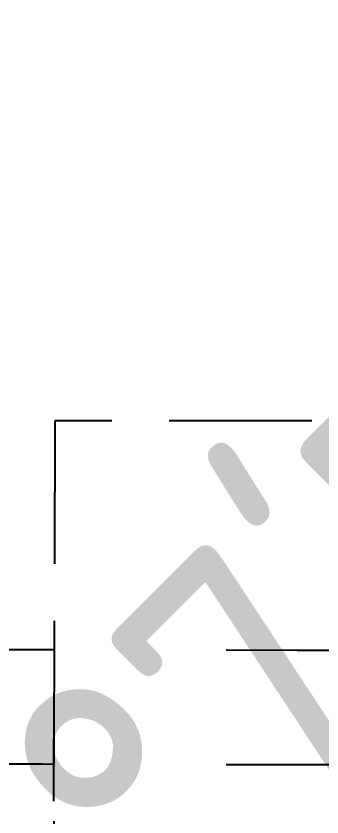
# Model space of a CAD drawing. Header units: inches. Extents: x 0 to 1813292486, y 0 to 3473589894.
# Drawn here: x 600597768 to 600598304, y 3473201527 to 3473202927 of the extents above; entities that cross this region are included whole.
import ezdxf

# ---------------------------------------------------------------- set-up
doc = ezdxf.new("R2010")
doc.units = ezdxf.units.IN
doc.header["$LTSCALE"] = 1000
doc.header["$MEASUREMENT"] = 0
doc.linetypes.add('AX-MALL-DIM-P02$0$DASH', pattern=[0.35, 0.25, -0.1])
doc.linetypes.add('AX-MALL-WALL-P02-QT$0$DASH', pattern=[0.35, 0.25, -0.1])
for name, color, linetype in [('A-Anno-Note', 241, 'Continuous'), ('AX-MALL-DIM-P02$0$A-Anno-Dims', 3, 'Continuous'), ('AX-MALL-DIM-P02$0$A-Detl-Patt', 8, 'Continuous'), ('AX-MALL-P02-200$0$A-Anno-Note', 241, 'Continuous'), ('AX-MALL-WALL-P02$0$A-Anno-Note', 241, 'Continuous'), ('AX-MALL-WALL-P02-QT$0$A-Curt', 151, 'Continuous'), ('AX-MALL-WALL-P02-QT$0$A-Detl-Patt', 8, 'Continuous'), ('AX-MALL-WALL-P02-QT$0$A-Detl-Thin', 131, 'Continuous')]:
    doc.layers.add(name, color=color, linetype=linetype)
doc.styles.add('AX-MALL-DIM-P02$0$_TCH_DIM_T3', font='gbenor.shx')
doc.dimstyles.new('AX-MALL-DIM-P02$0$_TCH_ARROW&&180', dxfattribs={"dimtxt": 535.5, "dimasz": 540, "dimexe": 450, "dimexo": 450, "dimgap": 137.25, "dimtad": 1, "dimdec": 0, "dimzin": 0, "dimdsep": 46, "dimtxsty": 'AX-MALL-DIM-P02$0$_TCH_DIM_T3', "dimcen": 0.09, "dimclrt": 7, "dimaunit": 1, "dimadec": 3, "dimazin": 2, "dimtfac": 1, "dimtdec": 0, "dimtix": 1, "dimtmove": 2, "dimatfit": 3, "dimfxl": 500, "dimtolj": 1, "dimtzin": 0, "dimarcsym": 0})

# ---------------------------------------------------------------- blocks, each defined once
blk = doc.blocks.new('AX-MALL-WALL-P02-QT$0$tj')
at = {"layer": 'AX-MALL-WALL-P02-QT$0$A-Detl-Patt'}
h = blk.add_hatch(dxfattribs=at)
h.set_pattern_fill('STEEL', color=256, scale=100.0000000000001, angle=50.43183869082386)
h.set_pattern_definition([(75.00000000004839, (-14278.19445574284, 156289.8254051208), (-153.3407249234246, 41.08752340989569), []), (75.00000000004839, (-14317.88195610046, 156358.5661673546), (-153.3407249234246, 41.08752340989569), [])])
edge = h.paths.add_edge_path()
edge.add_line((88101.273016572, 47666.64152574539), (87883.93542659283, 47459.84604215622))
edge.add_line((87883.93542659283, 47459.84604215622), (91571.54751467705, 43584.64122533798))
edge.add_arc((262949.389629302, 558937.705083496), 543101.4133620498, 251.6057364187558, 260.0288666978238)
edge.add_arc((172180.8466627672, -2862.146247219684), 27099.9982179492, 64.7128659603706, 96.9316049602786, ccw=False)
edge.add_arc((262948.9730309481, 558936.3205539446), 543099.9677998082, 261.6155114784545, 271.7251478115656)
edge.add_line((279298.9759148359, 16082.51663446426), (279298.9759315252, 16382.65274763107))
edge.add_arc((262948.9742454757, 558936.3204835369), 542799.9676941936, 261.62020364125146, 271.7261014454634, ccw=False)
edge.add_arc((172180.8456921196, -2862.14609140989), 27400.00151046549, 64.80631838577902, 96.83815911678944)
edge.add_arc((262949.394896181, 558937.7037490648), 542801.4137571028, 251.6136389015772, 260.02417327084333, ccw=False)
edge.add_line((91737.26096642017, 43845.69257831573), (88101.273016572, 47666.64152574539))
blk.add_lwpolyline([(88103.03003954887, 47737.33037519455), (87813.24658572674, 47461.60306501389), (91543.92713344097, 43541.13421487808, 0.03677856867194786), (168908.9495433569, 23989.2463850975, -0.1416543586965341), (183742.0972260237, 21592.70785188675, 0.04416604653312874), (279348.9759123325, 16034.00206041336), (279348.9759345055, 16434.18465709686, -0.04414427716130016), (183859.0483468771, 21979.79425859451, 0.1405450684183163), (168919.8474783897, 24393.46752309799, -0.03670519880877311), (91764.87840116024, 43889.20268630981), (88103.03007543087, 47737.33033752441)], format="xyb", dxfattribs=at)
blk.add_lwpolyline([(88101.273016572, 47666.64152574539), (87883.93542659283, 47459.84604215622), (91571.54751467705, 43584.64122533798, 0.0367693963449814), (168910.2986617088, 24039.77597379684, -0.1415142461245126), (183756.7420067787, 21641.08926153183, 0.04414024362697595), (279298.9759148359, 16082.51663446426), (279298.9759315252, 16382.65274763107, -0.04412389944666065), (183844.4648458958, 21931.40288829803, 0.1406825130026793), (168918.4574091434, 24342.94360637665, -0.03671436212623864), (91737.26096642017, 43845.69257831573)], format="xyb", close=True, dxfattribs=at)
blk = doc.blocks.new('AX-MALL-WALL-P02-QT')
at = {"layer": 'AX-MALL-WALL-P02-QT$0$A-Curt'}
for radius, start, end in [(1399.999999994555, 249.4351378560362, 339.5681612719945), (1466.666666683356, 249.435137851156, 339.5681612813335), (1533.33333344423, 249.3910181919609, 339.5681612716085), (1599.999999990943, 249.4351378566072, 339.568161277205)]:
    blk.add_arc((600396523.3046658, 3473056384.783507), radius, start, end, dxfattribs=at)
at = {"layer": 'AX-MALL-WALL-P02-QT$0$A-Detl-Thin', "linetype": 'AX-MALL-WALL-P02-QT$0$DASH', "ltscale": 3}
for points in [[(600393717.9055172, 3473057018.121277, 0.001944721105093784), (600397639.9953836, 3473055540.389144, 0.001178255200863886)], [(600393648.0848975, 3473056830.698236, 0.001908285290502435), (600397498.0189645, 3473055379.84439, 0.001908285290502435)]]:
    blk.add_lwpolyline(points, format="xyb", dxfattribs=at)
at = {"layer": 'AX-MALL-WALL-P02-QT$0$A-Detl-Thin', "rotation": 339.5681613091762}
blk.add_blockref('AX-MALL-WALL-P02-QT$0$tj', (600144118.6961328, 3473128496.287411), dxfattribs=at)
blk = doc.blocks.new('AX-MALL-WALL-P02')
at = {"layer": 'AX-MALL-WALL-P02$0$A-Anno-Note'}
blk.add_blockref('AX-MALL-WALL-P02-QT', (0, 0), dxfattribs=at)
blk = doc.blocks.new('*D1058')
at = {"layer": 'AX-MALL-DIM-P02$0$A-Anno-Dims', "color": 0, "lineweight": -2, "transparency": 16777216}
for p, q in [((600397146.5617862, 3473056152.60194), (600397044.9515452, 3473056190.454737)), ((600396289.6767118, 3473055762.067119), (600396327.7653139, 3473055863.589204))]:
    blk.add_line(p, q, dxfattribs=at)
for start, end in [(10.68390933376057, 41.79965733066955), (187.2036419189205, 218.3193899158295), (249.4351379127385, 339.5681613368515)]:
    blk.add_arc((600396523.3046649, 3473056384.783506), 1006.667889118195, start, end, dxfattribs=at)
at = {"layer": 'AX-MALL-DIM-P02$0$A-Anno-Dims', "color": 0, "transparency": 16777216}
for points in [[(600397602.1964252, 3473056563.763551), (600397422.8473039, 3473056579.057102), (600397466.6412115, 3473056033.362963)], [(600395786.5632048, 3473055833.302581), (600395680.450156, 3473055687.906498), (600396169.6949286, 3473055442.265393)]]:
    blk.add_solid(points, dxfattribs=at)
at = {"layer": 'AX-MALL-DIM-P02$0$A-Anno-Dims', "color": 7, "transparency": 16777216, "insert": (600396772.8280356, 3473055837.296213), "char_height": 535.5, "attachment_point": 5, "rotation": 24.501649607197464, "style": 'AX-MALL-DIM-P02$0$_TCH_DIM_T3'}
blk.add_mtext('\\A1;90°7\'59"', dxfattribs=at)
blk = doc.blocks.new('AX-MALL-DIM-P02')
at = {"layer": 'AX-MALL-DIM-P02$0$A-Detl-Patt', "linetype": 'AX-MALL-DIM-P02$0$DASH'}
for p, q in [((600396523.3046646, 3473056384.783506), (600395996.4033804, 3473054980.370806)), ((600397928.9368854, 3473055861.144259), (600396523.3046649, 3473056384.783506))]:
    blk.add_line(p, q, dxfattribs=at)
at = {"layer": 'AX-MALL-DIM-P02$0$A-Anno-Dims'}
dim = blk.add_angular_dim_3p(base=(600397163.9470634, 3473055608.28009), center=(600396523.3046647, 3473056384.783507), p1=(600396131.6063266, 3473055340.743309), p2=(600397568.2514522, 3473055995.510167), dimstyle='AX-MALL-DIM-P02$0$_TCH_ARROW&&180', override={"dimgap": 0}, dxfattribs=at)
dim.commit()
dim.dimension.update_dxf_attribs({"geometry": '*D1058', "text_midpoint": (600396772.8280356, 3473055837.296213), "dimtype": 133, "text_rotation": 24.50164960719746})
blk = doc.blocks.new('AX-MALL-P02-200')
at = {"layer": 'AX-MALL-P02-200$0$A-Anno-Note'}
blk.add_blockref('AX-MALL-WALL-P02', (0, 0), dxfattribs=at)
blk.add_blockref('AX-MALL-DIM-P02', (0, 0), dxfattribs=at)

msp = doc.modelspace()

# ---------------------------------------------------------------- block references
at = {"layer": 'A-Anno-Note', "rotation": 20.43183869077545}
msp.add_blockref('AX-MALL-P02-200', (1250392458.527329, 9048125.682563305), dxfattribs=at)

doc.saveas('drawing.dxf')
